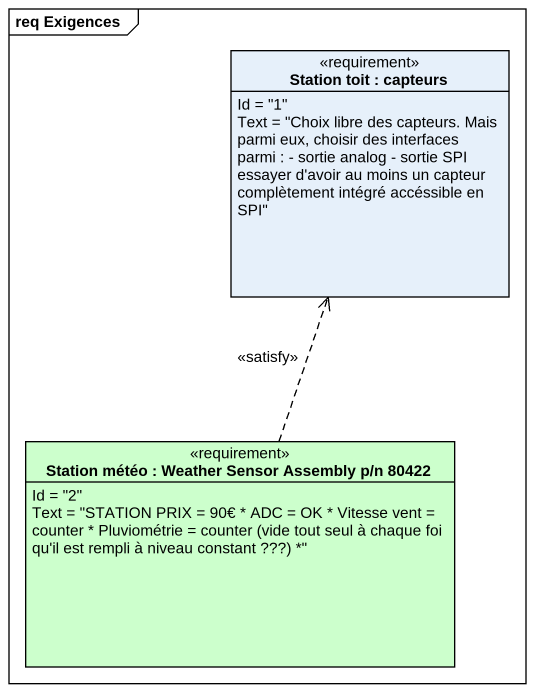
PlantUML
@startuml
mainframe req Exigences
hide circle
hide empty members
class "Station toit : capteurs" as Station_toit_capteurs <<requirement>> {
  Id = "1"
  Text = "Choix libre des capteurs. Mais parmi eux, choisir des interfaces parmi : - sortie analog - sortie SPI essayer d'avoir au moins un capteur complètement intégré accéssible en SPI"
}
class "Station météo : Weather Sensor Assembly p/n 80422" as Station_météo_Weather <<requirement>> #CCFFCC {
  Id = "2"
  {field} Text = "STATION PRIX = 90€ * ADC = OK * Vitesse vent = counter * Pluviométrie = counter (vide tout seul à chaque foi qu'il est rempli à niveau constant ???) *"
}
Station_météo_Weather .up.> Station_toit_capteurs : <<satisfy>>
@enduml
